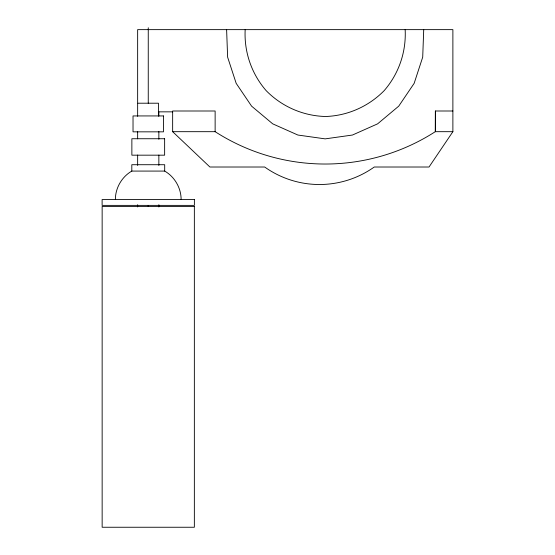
<?xml version="1.0" encoding="UTF-8"?>
<svg xmlns="http://www.w3.org/2000/svg" width="555" height="555" viewBox="0 0 555 555"><rect width="100%" height="100%" fill="white"/><g stroke="black" fill="none" stroke-linecap="round" stroke-linejoin="round"><path stroke-width="0.83" d="M215.132 131.681L215.132 111L172.647 111L172.647 131.681L215.132 131.681A203.484 203.484 0 0 0 435.293 131.681L435.384 111L452.88 111M423.722 29.637L422.709 57.158L414.155 83.34L398.726 106.158L377.608 123.848L352.446 135.038L325.168 138.868L297.889 135.038L272.72 123.848L251.602 106.158L236.173 83.34L227.626 57.158L226.613 29.637M405.157 29.637C406.315 51.92 398.816 73.739 384.206 90.604C368.756 106.317 347.95 115.669 325.903 116.488L325.168 116.488C302.863 115.815 281.732 106.546 266.123 90.604C251.512 73.739 244.02 51.92 245.171 29.637M115.378 199.55C115.343 188.02 121.809 176.823 131.812 171.079L164.689 171.079C174.693 176.823 181.159 188.02 181.124 199.55M137.647 116.293L137.647 29.637L452.88 29.637L452.88 131.681L429.029 167.013L374.25 167.013A94.496 94.496 0 0 1 264.686 167.013L209.908 167.013L172.647 131.681M138.015 103.209L158.487 103.209L158.487 115.933M158.341 111.846L172.647 111.846M435.293 131.681L452.88 131.681M435.384 111L435.384 131.681M164.689 171.079L164.689 164.717L131.812 164.717L131.812 171.079M158.855 111.846L158.855 116.168M158.855 131.542L158.855 139.249M158.855 155.088L158.855 165.466M158.855 204.726L158.855 206.973M148.254 27.75L148.254 103.209M148.254 205.385L148.254 206.446M137.647 131.702L137.647 138.826M137.647 155.053L137.647 165.432M137.647 204.726L137.647 206.953M163.475 115.933L133.027 115.933L133.027 131.84L163.475 131.84L163.475 115.933M164.634 138.736L131.868 138.736L131.868 155.171L164.634 155.171L164.634 138.736M194.382 199.55L102.12 199.55L102.12 205.385L194.382 205.385L194.382 199.55M194.354 206.446L102.148 206.446L102.148 527.25L194.354 527.25L194.354 206.446"/></g></svg>
